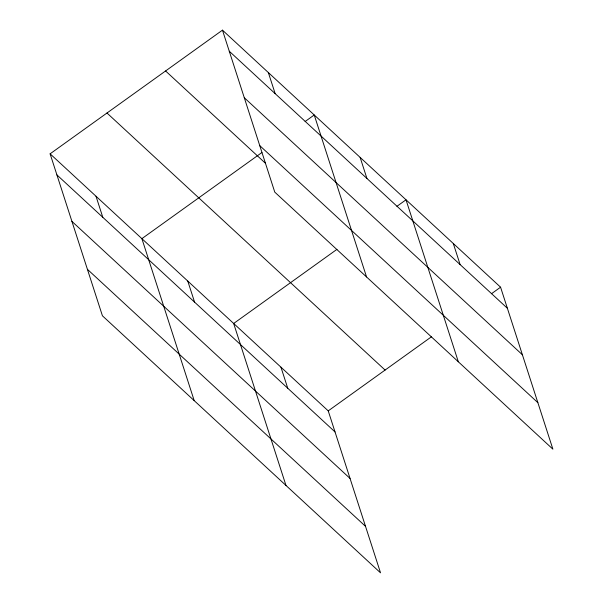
<?xml version="1.0" encoding="UTF-8"?>
<svg xmlns="http://www.w3.org/2000/svg" width="603" height="603" viewBox="0 0 603 603"><rect width="100%" height="100%" fill="white"/><g stroke="black" fill="none" stroke-linecap="round" stroke-linejoin="round"><path stroke-width="0.9" d="M50.109 153.825L328.228 410.877L380.538 572.85L102.427 315.806L50.109 153.825L222.462 30.15L500.573 287.194L552.891 449.175L274.772 192.123L222.462 30.15M261.913 152.521L141.886 238.652L194.204 400.633M305.141 121.504L314.238 114.977L366.556 276.95M336.964 249.348L233.663 323.479L285.98 485.453M396.917 206.332L406.015 199.797L458.333 361.777M328.228 410.877L431.522 336.745M491.475 293.729L500.573 287.194M229.268 51.225L507.379 308.269M244.283 97.724L522.402 354.768M259.757 145.624L537.876 402.676M165.584 70.966L265.584 163.383M106.98 113.017L385.098 370.061M56.916 174.9L335.034 431.944M71.93 221.399L350.049 478.443M87.405 269.307L365.524 526.351M453.298 243.499L460.104 264.566M360.127 157.391L366.933 178.458M268.35 72.564L275.156 93.631M280.945 367.174L287.752 388.249M187.774 281.066L194.581 302.141M95.998 196.239L102.804 217.314"/></g></svg>
